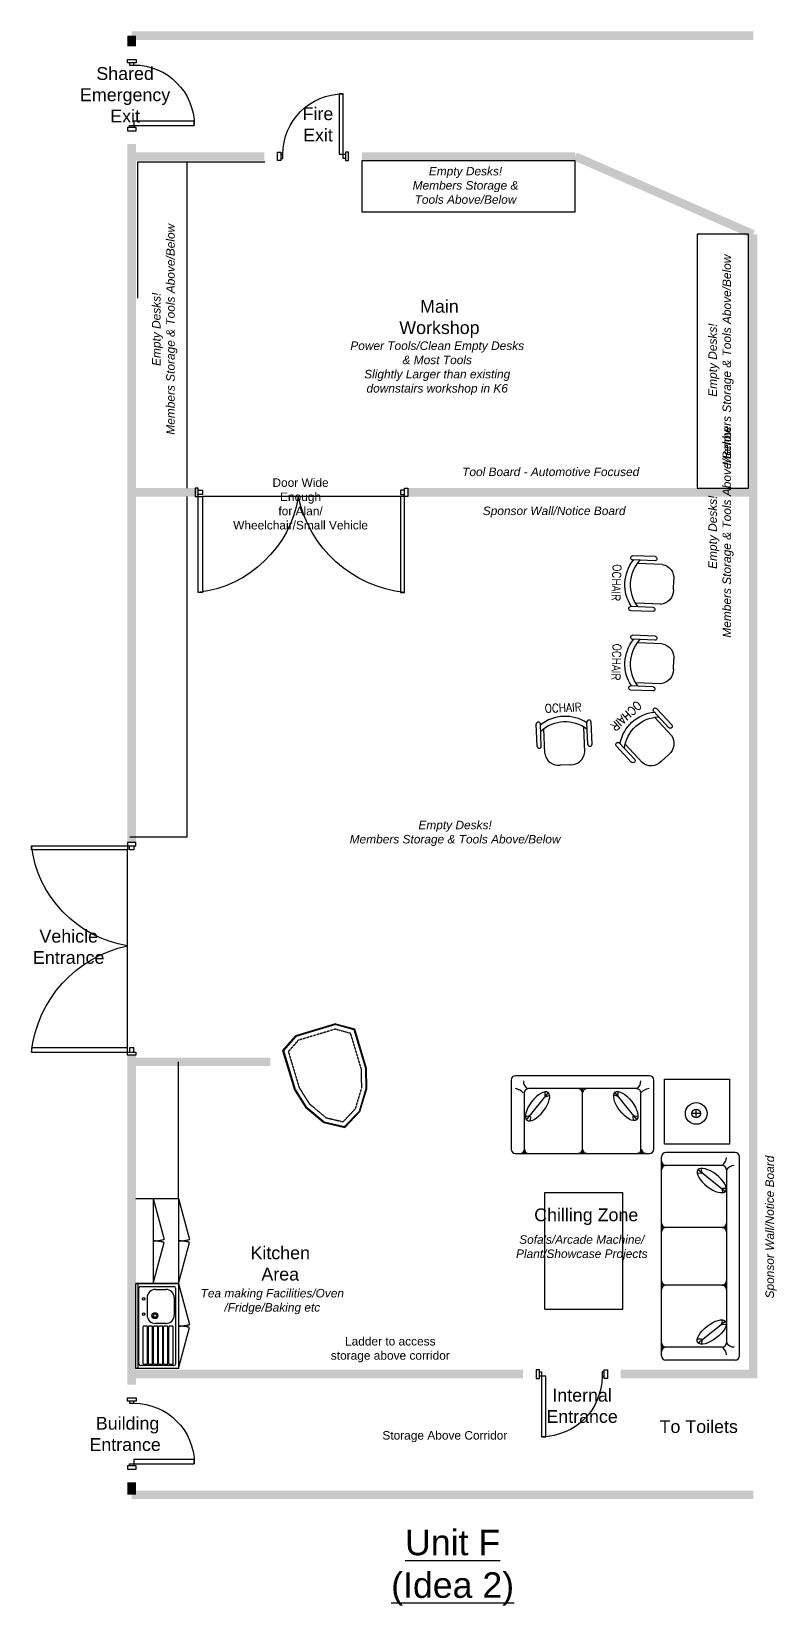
# Model space of a CAD drawing. Extents: x 174723 to 417084, y 13529 to 78714.
# Drawn here: x 340491 to 349243, y 22665 to 41151 of the extents above; entities that cross this region are included whole.
import ezdxf
from ezdxf.enums import TextEntityAlignment as Align

# ---------------------------------------------------------------- set-up
doc = ezdxf.new("R2010")
doc.units = 0
for name, pattern in [('DASHED2', [0.375, 0.25, -0.125]), ('HIDDEN', [0.375, 0.25, -0.125]), ('HIDDEN2', [4.7625, 3.175, -1.5875])]:
    doc.linetypes.add(name, pattern=pattern)
doc.layers.get('0').update_dxf_attribs({"linetype": 'CONTINUOUS'})
for name, color, linetype in [('230-FITTINGS', 1, 'CONTINUOUS'), ('240-PLUMBING', 1, 'CONTINUOUS'), ('DAMS', 34, 'CONTINUOUS'), ('DIMENSIONS', 4, 'CONTINUOUS'), ('F-3', 3, 'CONTINUOUS'), ('HIDDEN', 3, 'HIDDEN'), ('M-CHAIRS', 212, 'CONTINUOUS'), ('M1-DESKING', 34, 'CONTINUOUS'), ('MP-CODES', 7, 'CONTINUOUS'), ('ROOM_TEXT', 1, 'CONTINUOUS'), ('TIMBER', 2, 'CONTINUOUS'), ('WALLS', 7, 'CONTINUOUS')]:
    doc.layers.add(name, color=color, linetype=linetype)
doc.styles.add('MORRIS_TXT', font='ROMANS.SHX', dxfattribs={"width": 0.9, "height": 75})
doc.styles.add('ROOM_TEXT', font='arial.ttf')
doc.linetypes.add('ZIGZAG', pattern='A,0.00254,-5.08,[131,ltypeshp.shx,S=5.08,R=0,X=-5.08,Y=0],-10.16,[131,ltypeshp.shx,S=5.08,R=180,X=5.08,Y=0],-5.08', length=20.32254)

# ---------------------------------------------------------------- blocks, each defined once
blk = doc.blocks.new('SINGLE_DOOR')
at = {"linetype": 'CONTINUOUS'}
for points in [[(38233, 49540), (38233, 49578), (38333, 49578), (38333, 49540)], [(38258, 49540), (38258, 49516), (38308, 49516), (38308, 49540)], [(38258, 48781), (38258, 48806), (38308, 48806), (38308, 48781)], [(38233, 48781), (38233, 48743), (38333, 48743), (38333, 48781)]]:
    blk.add_lwpolyline(points, close=True, dxfattribs=at)
blk.add_lwpolyline([(38308, 49466), (38308, 49516), (39018, 49516), (39018, 49466)], close=True)
blk.add_arc((38308, 49516), 710, 270, 360)
blk = doc.blocks.new('2D-OCHAIR')
at = {"layer": 'M-CHAIRS'}
for p, q in [((-323, 279), (-323, 545)), ((-274, 279), (-274, 545)), ((-234, 193), (-234, 485)), ((234, 193), (234, 487)), ((274, 279), (274, 545)), ((323, 279), (323, 545)), ((60, 50), (-60, 50))]:
    blk.add_line(p, q, dxfattribs=at)
for centre, radius, start, end in [((-298, 541), 24.8, 8.5905, 171.4095), ((2, 157), 465, 54.2725, 126.2526), ((2, 129), 427, 50.4255, 130.194), ((298, 541), 24.8, 8.5905, 171.4095), ((-298, 283), 24.8, 188.5905, 351.4095), ((-71, 215), 165, 187.5072, 273.6634), ((71, 215), 165, 266.3366, 352.4928), ((298, 283), 24.8, 188.5905, 351.4095)]:
    blk.add_arc(centre, radius, start, end, dxfattribs=at)
at = {"layer": 'MP-CODES', "style": 'MORRIS_TXT', "width": 0.9, "flags": 3}
blk.add_attdef('MOR_FNSH_TYPE', text='', height=100, dxfattribs=at).set_placement((0, 823), align=Align.CENTER)
at = {"layer": 'MP-CODES', "style": 'MORRIS_TXT', "width": 0.9}
blk.add_attdef('CODE', text='', height=100, dxfattribs=at).set_placement((0, 673), align=Align.CENTER)
blk = doc.blocks.new('ALAN')
at = {"layer": 'HIDDEN'}
for p, q in [((78404, 41881), (78189, 41739)), ((78620, 41941), (78404, 41881)), ((79060, 41941), (78620, 41941)), ((79154, 41791), (79060, 41941)), ((79154, 41331), (79154, 41791)), ((78189, 41739), (78087, 41561)), ((78189, 41383), (78087, 41561)), ((78404, 41241), (78189, 41383)), ((78620, 41181), (78404, 41241)), ((79154, 41331), (79060, 41181)), ((79060, 41181), (78620, 41181))]:
    blk.add_line(p, q, dxfattribs=at)
at = {"layer": 'TIMBER'}
for p, q in [((78611, 42001), (78379, 41936)), ((78613, 41993), (78382, 41929)), ((79093, 42001), (78611, 42001)), ((78613, 41993), (78611, 42001)), ((79088, 41993), (78613, 41993)), ((79088, 41993), (79093, 42001)), ((79205, 41806), (79088, 41993)), ((79214, 41808), (79093, 42001)), ((78144, 41781), (78017, 41561)), ((78379, 41936), (78144, 41781)), ((78150, 41775), (78144, 41781)), ((78382, 41929), (78150, 41775)), ((78382, 41929), (78379, 41936)), ((79205, 41806), (79214, 41808)), ((79205, 41316), (79205, 41806)), ((79214, 41314), (79214, 41808)), ((78150, 41775), (78027, 41561)), ((78144, 41341), (78017, 41561)), ((78017, 41561), (78027, 41561)), ((78150, 41347), (78027, 41561)), ((78150, 41347), (78144, 41341)), ((78379, 41186), (78144, 41341)), ((78382, 41194), (78150, 41347)), ((79205, 41316), (79088, 41130)), ((79214, 41314), (79093, 41121)), ((79205, 41316), (79214, 41314)), ((78382, 41194), (78379, 41186)), ((78611, 41121), (78379, 41186)), ((78613, 41130), (78382, 41194)), ((78613, 41130), (78611, 41121)), ((79093, 41121), (78611, 41121)), ((79088, 41130), (78613, 41130)), ((79088, 41130), (79093, 41121))]:
    blk.add_line(p, q, dxfattribs=at)

msp = doc.modelspace()

# ---------------------------------------------------------------- hatches: boundary and pattern name
at = {"layer": 'F-3'}
h = msp.add_hatch(color=256, dxfattribs=at)
h.paths.add_polyline_path([(347893.56, 27833.045), (347893.56, 27782.245, -0.414213562), (347944.36, 27833.045)])
h.paths.add_polyline_path([(347893.56, 27883.845), (347893.56, 27833.045), (347944.36, 27833.045, -0.414213562)])
h = msp.add_hatch(color=256, dxfattribs=at)
h.paths.add_polyline_path([(347893.56, 26427.578), (347893.56, 26376.778, -0.414213562), (347944.36, 26427.578)])
h.paths.add_polyline_path([(347893.56, 26478.378), (347893.56, 26427.578), (347944.36, 26427.578, -0.414213562)])
h.paths.add_polyline_path([(347893.56, 27104.911), (347893.56, 27054.111, -0.414213562), (347944.36, 27104.911)])
h.paths.add_polyline_path([(347893.56, 27155.711), (347893.56, 27104.911), (347944.36, 27104.911, -0.414213562)])
h.paths.add_polyline_path([(348612.346, 27104.911, -0.370963577), (348655.56, 27054.681), (348655.56, 27104.911)])
h.paths.add_polyline_path([(348604.76, 27105.481), (348655.56, 27105.481), (348655.56, 27156.281, -0.414213562)])
h.paths.add_polyline_path([(348604.76, 26427.578), (348655.56, 26427.578), (348655.56, 26478.378, -0.414213562)])
h.paths.add_polyline_path([(348604.76, 26427.578, -0.414213562), (348655.56, 26376.778), (348655.56, 26427.578)])
h.paths.add_polyline_path([(347893.56, 25750.245), (347893.56, 25699.445), (347944.36, 25699.445, -0.414213562)])
h.paths.add_polyline_path([(347893.56, 25699.445), (347893.56, 25648.645, -0.414213562), (347944.36, 25699.445)])

# ---------------------------------------------------------------- linework, layer by layer
at = {"const_width": 100}
for points in [[(341669.028, 41101.429), (348969.028, 41101.429)], [(341669.028, 41101.429), (341669.028, 40976.191)], [(341669.028, 39829.435), (341669.028, 31626.499)], [(341669.028, 39683.276), (343226.019, 39683.276)], [(344372.775, 39683.276), (346879.615, 39683.276)], [(346879.615, 39683.276), (348969.028, 38769.468)], [(348969.028, 38769.468), (348969.028, 25383.276), (347412.037, 25383.279)], [(341682.657, 35739.598), (342450.49, 35739.597)], [(344912.493, 35739.598), (348982.657, 35739.598)], [(341669.028, 29126.496), (341669.028, 25258.039)], [(341682.657, 29049.668), (343297.575, 29049.668)], [(346265.281, 25383.282), (341669.028, 25383.291)], [(341669.029, 24111.282), (341669.028, 23965.124)], [(341669.028, 23965.124), (348969.028, 23965.124)]]:
    msp.add_lwpolyline(points, dxfattribs=at)
at = {"layer": '230-FITTINGS'}
for p, q in [((341719.028, 27446.828), (342219.028, 27446.828)), ((341719.028, 27446.828), (341919.028, 27446.828)), ((341919.028, 27446.828), (341919.028, 26446.828)), ((341919.028, 27446.828), (342048.437, 26963.865)), ((342219.028, 27446.828), (342348.437, 26963.865)), ((342219.028, 27446.828), (342219.028, 26446.828)), ((341919.028, 26446.828), (342048.437, 26929.791)), ((342219.028, 26446.828), (342348.437, 26929.791)), ((342219.028, 26446.828), (341719.028, 26446.828)), ((341919.028, 26446.828), (341719.028, 26446.828)), ((342219.028, 26446.828), (342348.437, 25963.865)), ((342219.028, 25446.828), (342348.437, 25929.791))]:
    msp.add_line(p, q, dxfattribs=at)
at = {"layer": '230-FITTINGS', "color": 6, "linetype": 'DASHED2'}
for centre, start, end in [((341919.028, 27446.828), 270, 285), ((341919.028, 26446.828), 75, 90), ((342219.028, 27446.828), 270, 285), ((342219.028, 26446.828), 75, 90), ((342219.028, 26446.828), 270, 285), ((342219.028, 25446.828), 75, 90)]:
    msp.add_arc(centre, 500, start, end, dxfattribs=at)
at = {"layer": '240-PLUMBING'}
for p, q in [((341719.028, 25446.828), (341719.028, 26446.828)), ((341719.028, 26446.828), (342219.028, 26446.828)), ((341739.028, 26446.828), (341739.028, 25446.828)), ((342219.028, 26446.828), (342219.028, 25446.828)), ((342219.028, 26446.828), (342219.028, 25446.828)), ((341754.028, 25501.828), (341754.028, 26391.828)), ((341774.028, 26411.828), (342164.028, 26411.828)), ((341849.028, 26276.828), (341849.028, 26076.828)), ((341949.028, 26376.828), (342069.028, 26376.828)), ((342169.028, 26276.828), (342169.028, 26076.828)), ((342184.028, 26391.828), (342184.028, 25501.828)), ((341804.028, 25506.828), (341804.028, 25936.828)), ((341844.028, 25946.828), (341814.028, 25946.828)), ((341854.028, 25506.828), (341854.028, 25936.828)), ((341864.028, 25506.828), (341864.028, 25936.828)), ((341904.028, 25946.828), (341874.028, 25946.828)), ((341914.028, 25506.828), (341914.028, 25936.828)), ((341924.028, 25506.828), (341924.028, 25936.828)), ((341964.028, 25946.828), (341934.028, 25946.828)), ((342069.028, 25976.828), (341949.028, 25976.828)), ((341974.028, 25506.828), (341974.028, 25936.828)), ((341984.028, 25506.828), (341984.028, 25936.828)), ((342024.028, 25946.828), (341994.028, 25946.828)), ((342034.028, 25506.828), (342034.028, 25936.828)), ((342044.028, 25506.828), (342044.028, 25936.828)), ((342084.028, 25946.828), (342054.028, 25946.828)), ((342094.028, 25506.828), (342094.028, 25936.828)), ((342104.028, 25506.828), (342104.028, 25936.828)), ((342144.028, 25946.828), (342114.028, 25946.828)), ((342154.028, 25506.828), (342154.028, 25936.828)), ((342219.028, 25446.828), (341719.028, 25446.828)), ((342164.028, 25481.828), (341774.028, 25481.828)), ((341844.028, 25496.828), (341814.028, 25496.828)), ((341904.028, 25496.828), (341874.028, 25496.828)), ((341964.028, 25496.828), (341934.028, 25496.828)), ((342024.028, 25496.828), (341994.028, 25496.828)), ((342084.028, 25496.828), (342054.028, 25496.828)), ((342144.028, 25496.828), (342114.028, 25496.828))]:
    msp.add_line(p, q, dxfattribs=at)
for centre, radius in [((341809.028, 26266.828), 15), ((341809.028, 26086.828), 15), ((341941.028, 26068.828), 35), ((341941.028, 26068.828), 20)]:
    msp.add_circle(centre, radius, dxfattribs=at)
for centre, radius, start, end in [((341774.028, 26391.828), 20, 90, 180), ((341949.028, 26276.828), 100, 90, 180), ((342069.028, 26276.828), 100, 0, 90), ((342164.028, 26391.828), 20, 0, 90), ((341949.028, 26076.828), 100, 180, 270), ((342069.028, 26076.828), 100, 270, 0), ((341814.028, 25936.828), 10, 90, 180), ((341844.028, 25936.828), 10, 0, 90), ((341874.028, 25936.828), 10, 90, 180), ((341904.028, 25936.828), 10, 0, 90), ((341934.028, 25936.828), 10, 90, 180), ((341964.028, 25936.828), 10, 0, 90), ((341994.028, 25936.828), 10, 90, 180), ((342024.028, 25936.828), 10, 0, 90), ((342054.028, 25936.828), 10, 90, 180), ((342084.028, 25936.828), 10, 0, 90), ((342114.028, 25936.828), 10, 90, 180), ((342144.028, 25936.828), 10, 0, 90), ((341774.028, 25501.828), 20, 180, 270), ((341814.028, 25506.828), 10, 180, 270), ((341844.028, 25506.828), 10, 270, 0), ((341874.028, 25506.828), 10, 180, 270), ((341904.028, 25506.828), 10, 270, 0), ((341934.028, 25506.828), 10, 180, 270), ((341964.028, 25506.828), 10, 270, 0), ((341994.028, 25506.828), 10, 180, 270), ((342024.028, 25506.828), 10, 270, 0), ((342054.028, 25506.828), 10, 180, 270), ((342084.028, 25506.828), 10, 270, 0), ((342114.028, 25506.828), 10, 180, 270), ((342144.028, 25506.828), 10, 270, 0), ((342164.028, 25501.828), 20, 270, 0)]:
    msp.add_arc(centre, radius, start, end, dxfattribs=at)
at = {"layer": 'F-3'}
for p, q in [((347752.075, 28887.382), (346177.275, 28887.382)), ((347929.211, 28083.923), (347929.211, 28845.923)), ((347929.211, 28845.923), (348691.211, 28845.923)), ((348691.211, 28845.923), (348691.211, 28083.923)), ((346126.475, 28836.582), (346126.475, 28023.782)), ((346278.875, 28684.182), (346278.875, 27972.982)), ((346308.094, 28368.933), (346568.152, 28692.495)), ((347599.675, 28734.982), (346329.675, 28734.982)), ((346525.981, 28651.94), (346526.84, 28700.536)), ((346535.894, 28644.32), (346582.634, 28657.649)), ((347015.475, 28734.982), (346913.875, 28734.982)), ((346964.675, 27972.982), (346964.675, 28734.982)), ((346964.675, 28684.182), (346964.675, 28734.982)), ((346964.675, 28684.182), (346964.675, 28734.982)), ((347372.745, 28648.578), (347326.004, 28661.907)), ((347600.544, 28373.191), (347340.487, 28696.753)), ((347382.658, 28656.197), (347381.799, 28704.793)), ((347650.475, 27972.982), (347650.475, 28684.182)), ((347802.875, 28023.782), (347802.875, 28836.582)), ((348299.995, 28392.865), (348299.995, 28494.465)), ((346342.201, 28415.764), (346295.305, 28402.992)), ((346352.022, 28408.028), (346350.586, 28359.445)), ((347556.617, 28412.285), (347558.053, 28363.703)), ((347566.438, 28420.022), (347613.334, 28407.25)), ((348350.795, 28443.665), (348249.195, 28443.665)), ((346177.275, 27972.982), (347752.075, 27972.982)), ((346230.244, 27972.982), (346331.844, 27972.982)), ((346281.044, 28023.782), (346281.044, 27972.982)), ((346281.044, 28023.782), (346281.044, 27972.982)), ((347015.475, 27972.982), (346913.875, 27972.982)), ((346964.675, 28023.782), (346964.675, 27972.982)), ((346964.675, 28023.782), (346964.675, 27972.982)), ((347708.782, 27972.982), (347607.182, 27972.982)), ((347657.982, 28023.782), (347657.982, 27972.982)), ((347657.982, 28023.782), (347657.982, 27972.982)), ((347893.56, 25597.845), (347893.56, 27934.645)), ((348691.211, 28083.923), (347929.211, 28083.923)), ((348757.16, 27985.445), (347944.36, 27985.445)), ((348807.96, 25597.845), (348807.96, 27934.645)), ((348604.76, 27833.045), (347893.56, 27833.045)), ((347944.36, 27833.045), (347893.56, 27833.045)), ((348363.415, 27740.001), (348314.832, 27741.438)), ((348324.32, 27783.929), (348647.883, 27523.871)), ((348371.152, 27749.823), (348358.38, 27796.718)), ((348655.56, 27782.245), (348655.56, 25750.245)), ((348599.708, 27556.129), (348613.037, 27509.389)), ((348607.327, 27566.042), (348655.923, 27565.184)), ((346521.96, 27515.782), (347436.36, 27515.782)), ((346521.96, 26144.182), (346521.96, 27515.782)), ((347436.36, 26144.182), (347436.36, 27515.782)), ((348655.56, 27104.911), (347893.56, 27104.911)), ((347944.36, 27104.911), (347893.56, 27104.911)), ((348604.76, 27105.481), (348655.56, 27105.481)), ((348604.76, 27105.481), (348655.56, 27105.481)), ((348655.56, 27054.681), (348655.56, 27156.281)), ((347893.56, 26376.778), (347893.56, 26478.378)), ((348655.56, 26376.778), (348655.56, 26478.378)), ((348655.56, 26427.578), (347893.56, 26427.578)), ((347944.36, 26427.578), (347893.56, 26427.578)), ((347944.36, 26427.578), (347893.56, 26427.578)), ((348604.76, 26427.578), (348655.56, 26427.578)), ((348604.76, 26427.578), (348655.56, 26427.578)), ((346521.96, 26144.182), (347436.36, 26144.182)), ((348324.32, 25748.561), (348647.883, 26008.618)), ((348599.708, 25976.36), (348613.037, 26023.1)), ((348607.327, 25966.447), (348655.923, 25967.306)), ((347893.56, 25648.645), (347893.56, 25750.245)), ((348604.76, 25699.445), (347893.56, 25699.445)), ((347944.36, 25699.445), (347893.56, 25699.445)), ((347944.36, 25699.445), (347893.56, 25699.445)), ((348363.415, 25792.488), (348314.832, 25791.052)), ((348371.152, 25782.667), (348358.38, 25735.771)), ((348757.16, 25547.045), (347944.36, 25547.045))]:
    msp.add_line(p, q, dxfattribs=at)
for radius in [127, 50.8]:
    msp.add_circle((348299.995, 28443.665), radius, dxfattribs=at)
for centre, radius, start, end in [((346177.275, 28836.582), 50.8, 90, 180), ((347752.075, 28836.582), 50.8, 0, 90), ((346159.589, 28599.806), 136.933, 38.0383235, 83.356784), ((346377.262, 28825.475), 108.041, 180.1326249, 236.8852648), ((346329.675, 28684.182), 50.8, 90, 180), ((346913.875, 28684.182), 50.8, 0, 90), ((347015.475, 28684.182), 50.8, 90, 180), ((347540.651, 28825.475), 108.041, 303.1147352, 359.8673751), ((347599.675, 28684.182), 50.8, 0, 90), ((347758.324, 28599.806), 136.933, 96.643216, 141.9616765), ((346177.275, 28023.782), 50.8, 180, 270), ((346230.244, 28023.782), 50.8, 270, 0), ((346331.844, 28023.782), 50.8, 180, 270), ((346913.875, 28023.782), 50.8, 270, 0), ((347015.475, 28023.782), 50.8, 180, 270), ((347607.182, 28023.782), 50.8, 270, 0), ((347708.782, 28023.782), 50.8, 180, 270), ((347752.075, 28023.782), 50.8, 270, 0), ((347944.36, 27934.645), 50.8, 90, 180), ((348520.384, 27940.893), 136.933, 308.0383235, 353.356784), ((348757.16, 27934.645), 50.8, 0, 90), ((347944.36, 27883.845), 50.8, 180, 270), ((347944.36, 27782.245), 50.8, 90, 180), ((348604.76, 27782.245), 50.8, 0, 90), ((348746.053, 27723.22), 108.041, 90.1326249, 146.8852648), ((347944.36, 27155.711), 50.8, 180, 270), ((347944.36, 27054.111), 50.8, 90, 180), ((348604.76, 27156.281), 50.8, 270, 0), ((348604.76, 27054.681), 50.8, 0, 90), ((347944.36, 26478.378), 50.8, 180, 270), ((348604.76, 26478.378), 50.8, 270, 0), ((347944.36, 26376.778), 50.8, 90, 180), ((348604.76, 26376.778), 50.8, 0, 90), ((347944.36, 25750.245), 50.8, 180, 270), ((347944.36, 25648.645), 50.8, 90, 180), ((348604.76, 25750.245), 50.8, 270, 0), ((348520.384, 25591.596), 136.933, 6.643216, 51.9616765), ((348746.053, 25809.269), 108.041, 213.1147352, 269.8673751), ((347944.36, 25597.845), 50.8, 180, 270), ((348757.16, 25597.845), 50.8, 270, 0)]:
    msp.add_arc(centre, radius, start, end, dxfattribs=at)
at = {"layer": 'F-3', "extrusion": (0, 0, -1)}
for centre, major_axis in [((346435.992, 28526.457), (-124.898, -162.145)), ((348481.844, 27656.032), (-162.145, 124.898))]:
    msp.add_ellipse(centre, major_axis=major_axis, ratio=0.42932597, dxfattribs=at)
at = {"layer": 'F-3'}
for centre, major_axis in [((347472.647, 28530.714), (124.898, -162.145)), ((348481.844, 25876.458), (-162.145, -124.898))]:
    msp.add_ellipse(centre, major_axis=major_axis, ratio=0.42932597, dxfattribs=at)
for p in [(346958.956, 28734.982), (346286.763, 27972.982), (346958.956, 27972.982), (347652.262, 27972.982), (348655.56, 27111.2), (348655.56, 27110.761), (348655.56, 26433.297)]:
    msp.add_point(p, dxfattribs=at)
at = {"layer": 'M1-DESKING', "linetype": 'CONTINUOUS'}
for p, q in [((341736.623, 39617.88), (341736.623, 38017.88)), ((342916.623, 39617.88), (341736.623, 39617.88)), ((342219.028, 27446.828), (342219.028, 29049.668))]:
    msp.add_line(p, q, dxfattribs=at)
for points in [[(342316.722, 39617.88), (342316.722, 35789.598)], [(342316.722, 35689.598), (342316.722, 31689.028), (341647.85, 31689.028)]]:
    msp.add_lwpolyline(points, dxfattribs=at)
at = {"layer": 'M1-DESKING'}
for points in [[(346879.615, 39033.901), (346879.615, 39633.901), (344372.775, 39633.901), (344372.775, 39033.901)], [(348912.657, 38769.468), (348312.657, 38769.468), (348312.657, 35789.598), (348912.657, 35789.598)]]:
    msp.add_lwpolyline(points, close=True, dxfattribs=at)
at = {"layer": 'ROOM_TEXT'}
for p, q in [((344824.493, 35689.598), (342500.49, 35689.598)), ((341619.028, 29214.496), (341619.028, 31538.499))]:
    msp.add_line(p, q, dxfattribs=at)
for points in [[(342450.49, 35789.598), (342412.49, 35789.598), (342412.49, 35689.598), (342450.49, 35689.598)], [(342450.49, 35764.598), (342500.49, 35764.598), (342500.49, 35714.598), (342450.49, 35714.598)], [(342450.49, 35689.598), (342500.49, 35689.598), (342500.49, 34561.898), (342450.49, 34561.898)], [(344874.493, 35689.598), (344824.493, 35689.598), (344824.492, 34561.898), (344874.492, 34561.898)], [(344874.493, 35764.598), (344824.493, 35764.598), (344824.493, 35714.598), (344874.493, 35714.598)], [(344874.493, 35789.598), (344912.493, 35789.598), (344912.493, 35689.598), (344874.493, 35689.598)], [(341719.028, 31588.499), (341719.028, 31626.499), (341619.028, 31626.499), (341619.028, 31588.499)], [(341619.028, 31588.499), (341619.028, 31538.499), (340491.328, 31538.498), (340491.328, 31588.498)], [(341694.028, 31588.499), (341694.028, 31538.499), (341644.028, 31538.499), (341644.028, 31588.499)], [(341619.028, 29164.496), (341619.028, 29214.496), (340491.328, 29214.497), (340491.328, 29164.497)], [(341694.028, 29164.496), (341694.028, 29214.496), (341644.028, 29214.496), (341644.028, 29164.496)], [(341719.028, 29164.496), (341719.028, 29126.496), (341619.028, 29126.496), (341619.028, 29164.496)]]:
    msp.add_lwpolyline(points, close=True, dxfattribs=at)
at = {"layer": 'ROOM_TEXT', "extrusion": (0, 0, -1)}
for centre, radius, start, end in [((-342287.193, 35908.329), 1356.297, 189.2806267, 263.0848407), ((-345031.959, 35991.522), 1438.27, 276.2855531, 347.882249), ((-341837.758, 31751.796), 1356.297, 279.2806267, 353.0848407), ((-341920.952, 29007.029), 1438.27, 6.2855531, 77.882249)]:
    msp.add_arc(centre, radius, start, end, dxfattribs=at)
at = {"layer": 'WALLS'}
msp.add_line((343230.599, 39617.88), (342916.623, 39617.88), dxfattribs=at)

# ---------------------------------------------------------------- block references
at = {"layer": 'DAMS', "color": 6, "linetype": 'HIDDEN2'}
ref = msp.add_blockref('2D-OCHAIR', (348084.441, 34650.165), dxfattribs=dict(at, xscale=-1, rotation=87.77190061819924))
ref.add_attrib('CODE', 'OCHAIR', dxfattribs={"layer": 'MP-CODES', "height": 100, "rotation": 267.7719006, "style": 'MORRIS_TXT', "width": 0.9}).set_placement((347312.136, 34680.621), align=Align.CENTER)
ref = msp.add_blockref('2D-OCHAIR', (348084.441, 33717.779), dxfattribs=dict(at, xscale=-1, rotation=87.77190061819924))
ref.add_attrib('CODE', 'OCHAIR', dxfattribs={"layer": 'MP-CODES', "height": 100, "rotation": 267.7719006, "style": 'MORRIS_TXT', "width": 0.9}).set_placement((347312.136, 33748.235), align=Align.CENTER)
at = {"layer": 'DAMS', "color": 6, "linetype": 'HIDDEN2', "rotation": 2.228099381800766}
msp.add_blockref('2D-OCHAIR', (346764.026, 32486.027), dxfattribs=at).add_auto_attribs({'CODE': 'OCHAIR'})
at = {"layer": 'DAMS', "color": 6, "linetype": 'HIDDEN2'}
ref = msp.add_blockref('2D-OCHAIR', (347967.72, 32582.168), dxfattribs=dict(at, xscale=-1, rotation=42.77190061819933))
ref.add_attrib('CODE', 'OCHAIR', dxfattribs={"layer": 'MP-CODES', "height": 100, "rotation": 222.7719006, "style": 'MORRIS_TXT', "width": 0.9}).set_placement((347443.153, 33149.806), align=Align.CENTER)
at = {"layer": 'DIMENSIONS', "linetype": 'ZIGZAG', "rotation": 106.7093439133114}
msp.add_blockref('ALAN', (406409.404, -34493.514), dxfattribs=at)
at = {"layer": 'ROOM_TEXT', "xscale": -1}
for p, rotation in [((303386.342, 89563.736), 180), ((294638.474, 1401.216), 270), ((395999.582, 63665.337), 90), ((303386.342, 73845.584), 180)]:
    msp.add_blockref('SINGLE_DOOR', p, dxfattribs=dict(at, rotation=rotation))

# ---------------------------------------------------------------- texts
at = {"layer": 'DIMENSIONS', "insert": (345438.566, 23554.975), "char_height": 300, "width": 5087.49975, "attachment_point": 2, "style": 'ROOM_TEXT'}
msp.add_mtext('{\\LUnit F\\P(Idea 2)}', dxfattribs=at)
at = {"layer": 'ROOM_TEXT', "style": 'ROOM_TEXT'}
for s, insert, char_height, width, attachment_point in [('Shared Emergency Exit', (341591.277, 40732.765), 150, 1065.82009, 2), ('Fire \\PExit', (343856.487, 39858.748), 150, 511.55934, 8), ('{\\fArial|b0|i1|c0|p34;Empty Desks!\\PMembers Storage & \\PTools Above/Below}', (345589.983, 39561.012), 100, 3150.7645, 2), ('Main Workshop', (345283.376, 37998.283), 150, 1065.82009, 2), ('{\\fArial|b0|i1|c0|p34;Power Tools/Clean Empty Desks \\P& Most Tools\\PSlightly Larger than existing \\Pdownstairs workshop in K6}', (345257.39, 37510.748), 100, 3150.7645, 2), ('Door Wide \\PEnough \\Pfor Alan/\\PWheelchair/Small Vehicle', (343652.113, 35902.932), 100, 3150.7645, 2), ('{\\fArial|b0|i1|c0|p34;Tool Board - Automotive Focused}', (346590.531, 36029.614), 100, 3150.7645, 2), ('{\\fArial|b0|i1|c0|p34;Sponsor Wall/Notice Board}', (346631.224, 35571.653), 100, 3150.7645, 2), ('{\\fArial|b0|i1|c0|p34;Empty Desks!\\PMembers Storage & Tools Above/Below}', (345467.566, 31881.88), 100, 3150.7645, 2), ('Vehicle Entrance', (340928.768, 30600.792), 150, 1065.82009, 2), ('Chilling Zone', (347007.973, 27328.003), 150, 1224.28082, 2), ("{\\fArial|b0|i1|c0|p34;Sofa's/Arcade Machine/\\PPlant/Showcase Projects}", (346955.862, 27013.208), 100, 1643.78822, 2), ('Kitchen Area', (343413.472, 26881.624), 150, 1065.82009, 2), ('{\\fArial|b0|i1|c0|p34;Tea making Facilities/Oven\\P/Fridge/Baking etc}', (343320.412, 26382.917), 100, 3150.7645, 2), ('Ladder to access \\Pstorage above corridor', (344706.133, 25818.378), 100, 3150.7645, 2), ('Internal Entrance', (346959.174, 25209.583), 150, 1065.82009, 2), (' Building Entrance', (341591.277, 24880.205), 150, 1065.82009, 2), ('To Toilets', (348329.159, 24841.369), 150, 1065.82009, 2), ('Storage Above Corridor', (345347.074, 24713.338), 100, 3150.7645, 2)]:
    msp.add_mtext(s, dxfattribs=dict(at, insert=insert, char_height=char_height, width=width, attachment_point=attachment_point))
at = {"layer": 'ROOM_TEXT', "char_height": 100, "width": 3150.7645, "attachment_point": 2, "rotation": 90, "style": 'ROOM_TEXT'}
for s, insert in [('{\\fArial|b0|i1|c0|p34;Empty Desks!\\PMembers Storage & Tools Above/Below}', (341907.2, 37654.183)), ('{\\fArial|b0|i1|c0|p34;Empty Desks!\\PMembers Storage & Tools Above/Below}', (348442.143, 37292.118)), ('{\\fArial|b0|i1|c0|p34;Empty Desks!\\PMembers Storage & Tools Above/Below}', (348442.143, 35270.63)), ('{\\fArial|b0|i1|c0|p34;Sponsor Wall/Notice Board}', (349113.012, 27109.792))]:
    msp.add_mtext(s, dxfattribs=dict(at, insert=insert))

doc.saveas('drawing.dxf')
